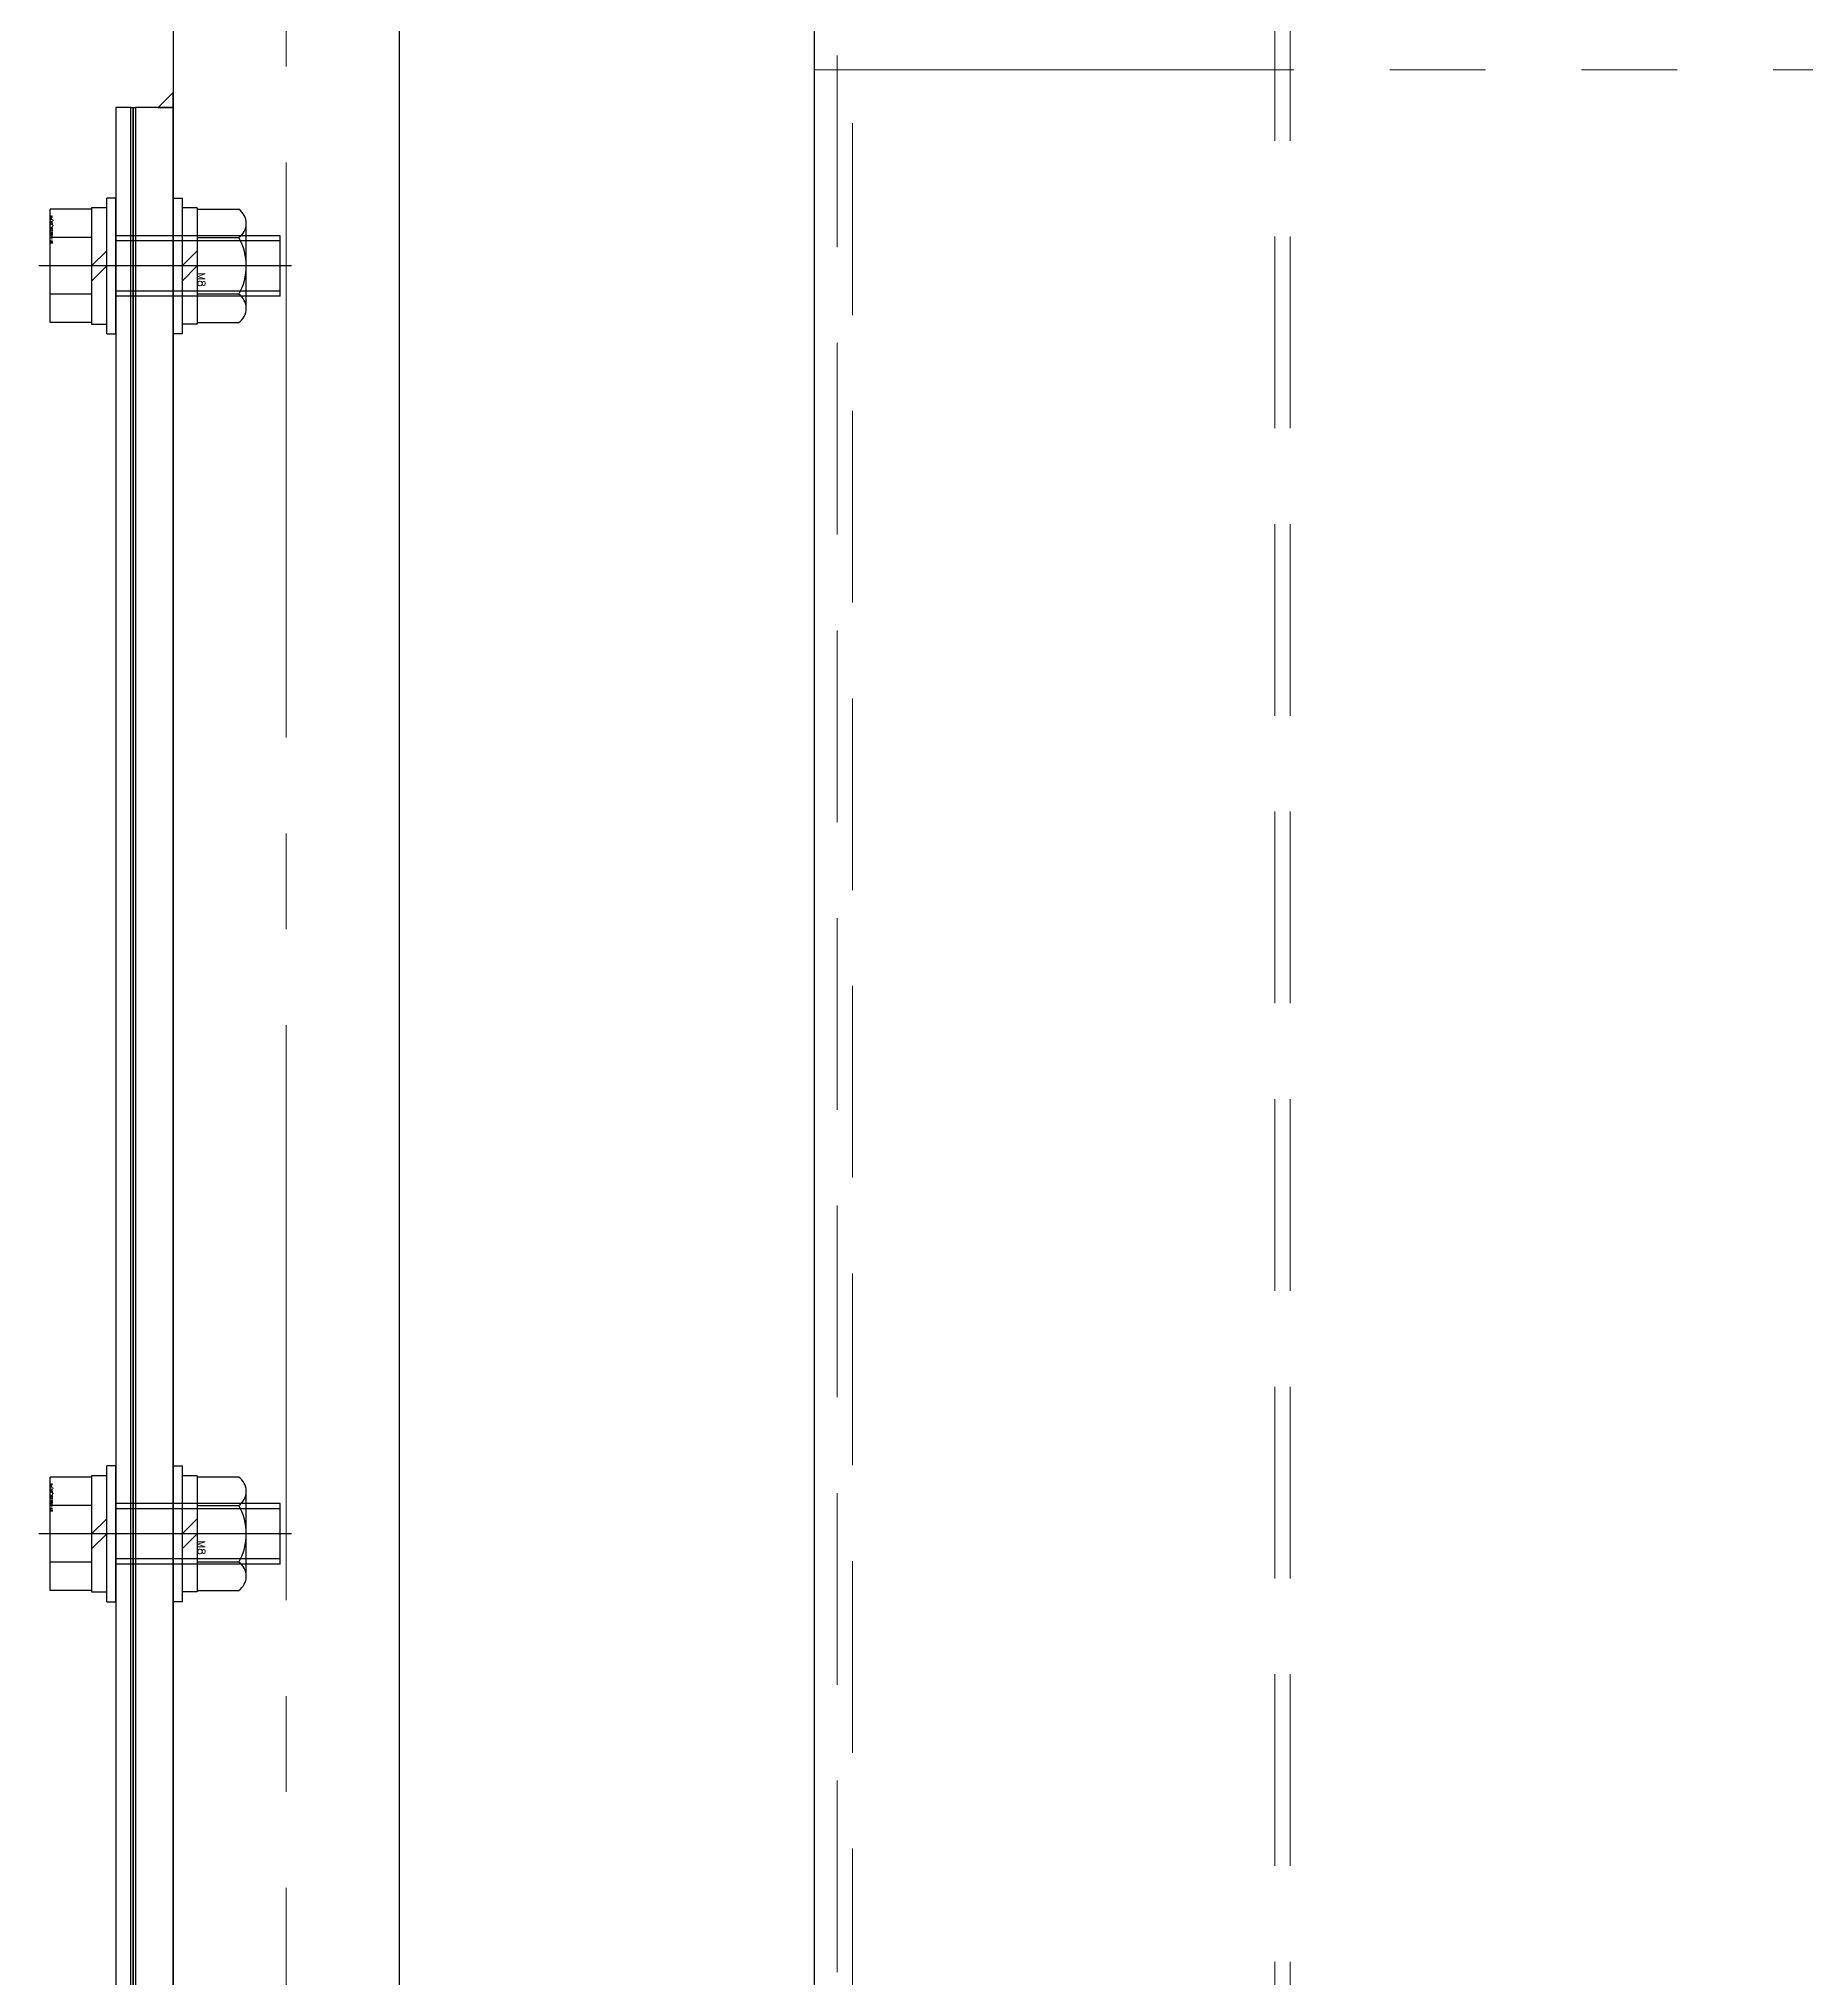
# Model space of a CAD drawing. Header units: millimetres. Extents: x -8731 to 85711, y -14522 to 31379.
# Drawn here: x 24635.5 to 24869.5, y 21590 to 21846.8 of the extents above; entities that cross this region are included whole.
import ezdxf

# ---------------------------------------------------------------- set-up
doc = ezdxf.new("R2010")
doc.units = ezdxf.units.MM
doc.header["$LTSCALE"] = 4
for name, pattern in [('CENTER2', [28.575, 19.05, -3.175, 3.175, -3.175]), ('HIDDEN', [9.525, 6.35, -3.175]), ('PHANTOM2', [31.75, 15.875, -3.175, 3.175, -3.175, 3.175, -3.175])]:
    doc.linetypes.add(name, pattern=pattern)
for name, color, linetype, lineweight in [('04_HIDDEN', 2, 'HIDDEN', 13), ('05_CENTER', 4, 'CENTER2', 13), ('06_PHANTOM', 2, 'PHANTOM2', 13)]:
    doc.layers.add(name, color=color, linetype=linetype, lineweight=lineweight)
doc.layers.add('10_DRAFT', color=8, linetype='Continuous', lineweight=0, plot=False)
doc.styles.add('KSS_TXT', font='txt.shx', dxfattribs={"bigfont": 'extfont2.shx'})
doc.styles.add('KSS_TXT_L', font='txt.shx', dxfattribs={"height": 9, "bigfont": 'extfont2.shx'})

# ---------------------------------------------------------------- blocks, each defined once
blk = doc.blocks.new('A$C35A251B1_1_1_1')
at = {"color": 0}
blk.add_lwpolyline([(-945, 0.3), (-945, 0), (945, 0), (945, 0.3)], close=True, dxfattribs=at)
at = {"layer": '10_DRAFT'}
for p, q in [((-924, 0), (-924, 0.3)), ((-756, 0), (-756, 0.3))]:
    blk.add_line(p, q, dxfattribs=at)
blk = doc.blocks.new('A$C39886CB1_1_1_1')
at = {"color": 0}
for points in [[(-945, 0), (945, 0), (945, -5), (-945, -5)], [(-1073, -5), (1073, -5), (1075, -7), (1075, -33), (1073, -35), (-1073, -35), (-1075, -33), (-1075, -7)]]:
    blk.add_lwpolyline(points, close=True, dxfattribs=at)
at = {"color": 3}
blk.add_lwpolyline([(-945, -5), (-947, -5), (-947, -5), (-945, -3)], close=True, dxfattribs=at)
at = {"layer": '05_CENTER'}
for p, q in [((-924, -9.18), (-924, 3.91)), ((-756, -9.18), (-756, 3.91)), ((1081.59, -20), (-1081.04, -20))]:
    blk.add_line(p, q, dxfattribs=at)
blk = doc.blocks.new('A$C1204623A_1_1_1')
at = {"color": 0}
blk.add_lwpolyline([(945, -2), (945, 0), (-945, 0), (-945, -2)], close=True, dxfattribs=at)
at = {"layer": '05_CENTER'}
for p, q in [((-924, 2.58), (-924, -4.67)), ((-756, 2.58), (-756, -4.67))]:
    blk.add_line(p, q, dxfattribs=at)
blk = doc.blocks.new('A$C46CB4146_1_1_1')
at = {"color": 0}
for p, q in [((-7.51, 8.7), (7.51, 8.7)), ((-7.51, 3.2), (-7.51, 8.7)), ((-3.75, 3.2), (-3.75, 8.7)), ((3.75, 3.2), (3.75, 8.7)), ((7.51, 3.2), (7.51, 8.7)), ((-7.7, 3.2), (-7.7, 1.2)), ((7.7, 3.2), (-7.7, 3.2)), ((0, 1.2), (-2, 3.2)), ((0, 3.2), (2, 1.2)), ((7.7, 1.2), (7.7, 3.2)), ((-9, 1.2), (9, 1.2)), ((-9, 1.2), (-9, 0)), ((9, 0), (9, 1.2)), ((-9, 0), (9, 0))]:
    blk.add_line(p, q, dxfattribs=at)
at = {"color": 0, "linetype": 'CENTER2'}
blk.add_line((0, -23.3), (0, 10.2), dxfattribs=at)
at = {"color": 0, "linetype": 'HIDDEN'}
for p, q in [((-4, -21.8), (-4, 0)), ((-3.32, -21.8), (-3.32, 0)), ((3.32, -21.8), (3.32, 0)), ((4, -21.8), (4, 0)), ((-4, -21.8), (4, -21.8))]:
    blk.add_line(p, q, dxfattribs=at)
at = {"layer": '10_DRAFT', "style": 'KSS_TXT_L'}
blk.add_text('BT-M8x25L,SW,PW', height=0.3, dxfattribs=at).set_placement((2.97, 8.36))
blk = doc.blocks.new('M8Nza_1_1_1')
at = {"color": 0}
for p, q in [((-7.5, 8.69), (-7.5, 3.2)), ((5.62, 9.7), (-5.63, 9.7)), ((-3.75, 3.2), (-3.75, 8.69)), ((3.75, 8.69), (3.75, 3.2)), ((7.5, 3.2), (7.5, 8.69)), ((-7.7, 3.2), (7.7, 3.2)), ((-7.7, 3.2), (-7.7, 1.2)), ((0, 1.2), (-2, 3.2)), ((0, 3.2), (2, 1.2)), ((7.7, 3.2), (7.7, 1.2))]:
    blk.add_line(p, q, dxfattribs=at)
at = {"color": 0, "linetype": 'CENTER2'}
blk.add_line((0, 9.7), (0, 0), dxfattribs=at)
at = {"color": 0}
blk.add_lwpolyline([(-9, 1.2), (9, 1.2), (9, 0), (-9, 0)], close=True, dxfattribs=at)
for centre, radius, start, end in [((-5.63, 7.45), 2.25, 33.626, 146.374), ((0, 2.2), 7.5, 60, 120), ((5.62, 7.45), 2.25, 33.626, 146.374)]:
    blk.add_arc(centre, radius, start, end, dxfattribs=at)
at = {"layer": '10_DRAFT', "style": 'KSS_TXT'}
blk.add_text('M8', height=1, dxfattribs=at).set_placement((0.87, 3.27))
blk = doc.blocks.new('A$C60FD5FF4_1')
at = {"xscale": -1, "rotation": 180}
for name, p in [('A$C39886CB1_1_1_1', (-1008, -20)), ('A$C35A251B1_1_1_1', (-1008, -20)), ('A$C35A251B1_1_1_1', (-1008, -20.3))]:
    blk.add_blockref(name, p, dxfattribs=at)
at = {"rotation": 180}
for p in [(-1932, -22.6), (-1764, -22.6)]:
    blk.add_blockref('A$C46CB4146_1_1_1', p, dxfattribs=at)
for name, p in [('M8Nza_1_1_1', (-1932, -15)), ('M8Nza_1_1_1', (-1764, -15)), ('A$C1204623A_1_1_1', (-1008, -20.6))]:
    blk.add_blockref(name, p)
blk = doc.blocks.new('A$C715E4393_1_1_1')
at = {"color": 0}
blk.add_lwpolyline([(-990, 190), (990, 190), (990, -190), (-990, -190)], close=True, dxfattribs=at)
at = {"layer": '04_HIDDEN'}
for p, q in [((-331, -127), (-981, -127)), ((-331, -129), (-981, -129)), ((-990, -187), (990, -187)), ((-981, -185), (-331, -185))]:
    blk.add_line(p, q, dxfattribs=at)
blk = doc.blocks.new('A$C3A520BF7_1_1')
at = {"xscale": -1}
blk.add_blockref('A$C715E4393_1_1_1', (0, 0), dxfattribs=at)

msp = doc.modelspace()

# ---------------------------------------------------------------- linework, layer by layer
at = {"layer": '06_PHANTOM', "color": 6}
msp.add_lwpolyline([(24738.25246, 21842.71284), (26905.35246, 21842.71284), (26905.35246, 19942.71284), (24738.25246, 19942.71284)], close=True, dxfattribs=at)

# ---------------------------------------------------------------- block references
at = {"xscale": -1, "rotation": 270}
msp.add_blockref('A$C3A520BF7_1_1', (24928.25246, 20892.71284), dxfattribs=at)
at = {"rotation": 270}
msp.add_blockref('A$C60FD5FF4_1', (24668.25246, 19884.71284), dxfattribs=at)

doc.saveas('drawing.dxf')
